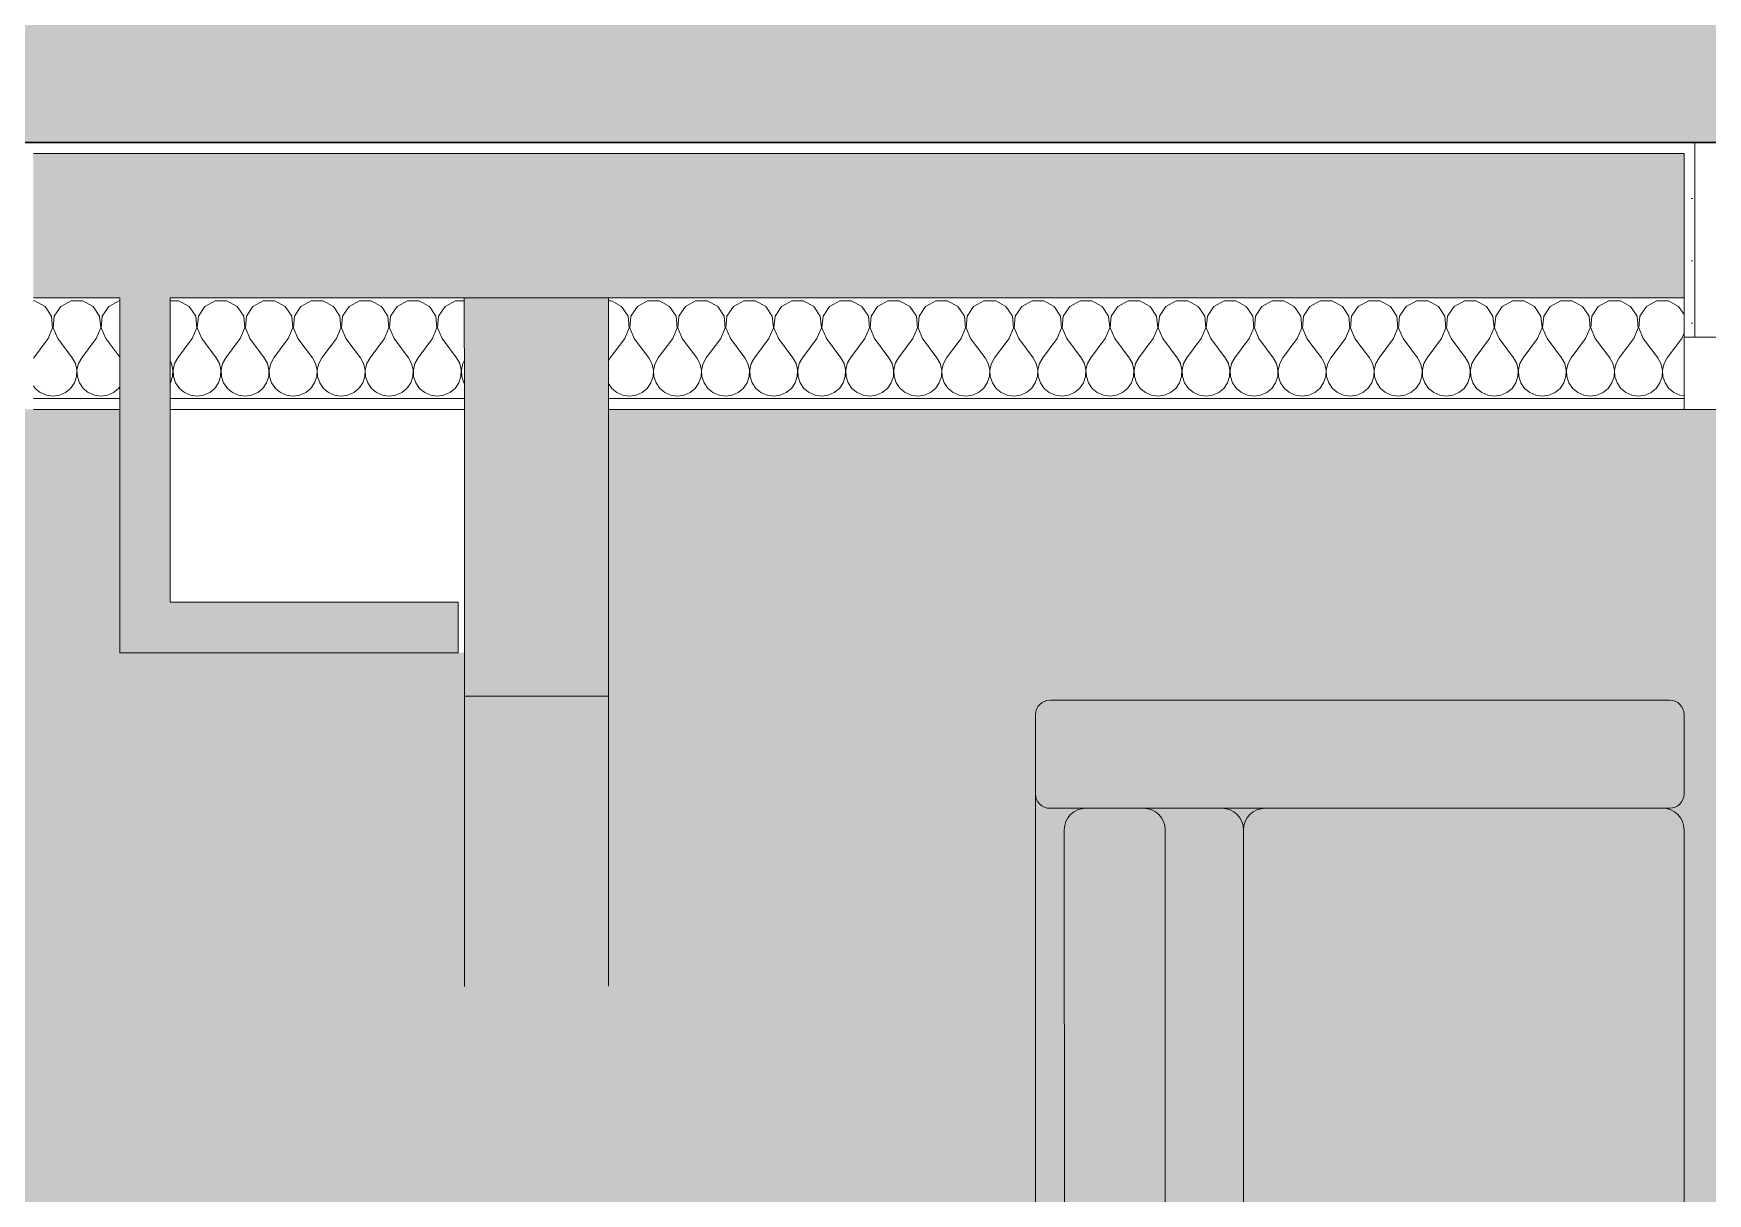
# Model space of a CAD drawing. Header units: millimetres. Extents: x 318905 to 439572, y -5133 to 105868.
# Drawn here: x 370774 to 373097, y 57985 to 59595 of the extents above; entities that cross this region are included whole.
import ezdxf

# ---------------------------------------------------------------- set-up
doc = ezdxf.new("R2010")
doc.units = ezdxf.units.MM
doc.header["$MEASUREMENT"] = 0
doc.linetypes.add('ArchiStair2_dashed', pattern=[1800, 800, -1000])
doc.linetypes.add('Traits', pattern=[282.222223, 141.111112, -141.111112])
for name, color, linetype, lineweight in [('0_Stylo_No__1', 7, 'Continuous', 5), ('2D - Dessins placés (Géomètre)_Stylo_No__2', 8, 'Continuous', 5), ('INTI_Agencement_Stylo_No__2', 8, 'Continuous', 5), ('Murs ext - Périphériques_Stylo_No__1', 7, 'Continuous', 5), ('Murs ext - Périphériques_Stylo_No__41', 7, 'Continuous', 20)]:
    doc.layers.add(name, color=color, linetype=linetype, lineweight=lineweight)
for name, color, linetype, lineweight, true_color in [('2D - Dessins placés (Géomètre)_Stylo_No__241', 7, 'Continuous', 5, 0x4d4d4d), ('2D - Dessins placés (Géomètre)_Stylo_No__253', 7, 'Continuous', 13, 0xb6d398), ('Murs ext - Périphériques_Stylo_No__67', 7, 'Continuous', 15, 0x6a6a6a), ('Murs ext - Périphériques_Stylo_No__87', 7, 'Continuous', 13, 0x6a6a6a)]:
    doc.layers.add(name, color=color, linetype=linetype, lineweight=lineweight, true_color=true_color)
doc.layers.add('Marques & Zones', color=7, linetype='Continuous')
pattern_1 = [(0, (0, 0), (0, 86.60254), [0, -50]), (0, (25, 43.3), (0, 86.60254), [0, -50])]

# ---------------------------------------------------------------- blocks, each defined once
blk = doc.blocks.new('*X7')
at = {"layer": 'Murs ext - Périphériques_Stylo_No__1', "linetype": 'Continuous'}
for p, q in [((371575.9, 59224.1), (371571.9, 59224.1)), ((371590.2, 59216.4), (371575.9, 59224.1)), ((371599.2, 59202.9), (371590.2, 59216.4)), ((371612, 59216.4), (371603, 59202.9)), ((371626.3, 59224.1), (371612, 59216.4)), ((371642.5, 59224.1), (371626.3, 59224.1)), ((371656.8, 59216.4), (371642.5, 59224.1)), ((371665.8, 59202.9), (371656.8, 59216.4)), ((371678.6, 59216.4), (371669.6, 59202.9)), ((371692.9, 59224.1), (371678.6, 59216.4)), ((371709.2, 59224.1), (371692.9, 59224.1)), ((371723.5, 59216.4), (371709.2, 59224.1)), ((371732.5, 59202.9), (371723.5, 59216.4)), ((371745.3, 59216.4), (371736.3, 59202.9)), ((371759.6, 59224.1), (371745.3, 59216.4)), ((371775.9, 59224.1), (371759.6, 59224.1)), ((371790.2, 59216.4), (371775.9, 59224.1)), ((371799.2, 59202.9), (371790.2, 59216.4)), ((371812, 59216.4), (371803, 59202.9)), ((371826.3, 59224.1), (371812, 59216.4)), ((371842.5, 59224.1), (371826.3, 59224.1)), ((371856.8, 59216.4), (371842.5, 59224.1)), ((371865.8, 59202.9), (371856.8, 59216.4)), ((371878.6, 59216.4), (371869.6, 59202.9)), ((371892.9, 59224.1), (371878.6, 59216.4)), ((371909.2, 59224.1), (371892.9, 59224.1)), ((371923.5, 59216.4), (371909.2, 59224.1)), ((371932.5, 59202.9), (371923.5, 59216.4)), ((371945.3, 59216.4), (371936.3, 59202.9)), ((371959.6, 59224.1), (371945.3, 59216.4)), ((371975.9, 59224.1), (371959.6, 59224.1)), ((371990.2, 59216.4), (371975.9, 59224.1)), ((371999.2, 59202.9), (371990.2, 59216.4)), ((372012, 59216.4), (372003, 59202.9)), ((372026.3, 59224.1), (372012, 59216.4)), ((372042.5, 59224.1), (372026.3, 59224.1)), ((372056.8, 59216.4), (372042.5, 59224.1)), ((372065.8, 59202.9), (372056.8, 59216.4)), ((372078.6, 59216.4), (372069.6, 59202.9)), ((372092.9, 59224.1), (372078.6, 59216.4)), ((372109.2, 59224.1), (372092.9, 59224.1)), ((372123.5, 59216.4), (372109.2, 59224.1)), ((372132.5, 59202.9), (372123.5, 59216.4)), ((372145.3, 59216.4), (372136.3, 59202.9)), ((372159.6, 59224.1), (372145.3, 59216.4)), ((372175.9, 59224.1), (372159.6, 59224.1)), ((372190.2, 59216.4), (372175.9, 59224.1)), ((372199.2, 59202.9), (372190.2, 59216.4)), ((372212, 59216.4), (372203, 59202.9)), ((372226.3, 59224.1), (372212, 59216.4)), ((372242.5, 59224.1), (372226.3, 59224.1)), ((372256.8, 59216.4), (372242.5, 59224.1)), ((372265.8, 59202.9), (372256.8, 59216.4)), ((372278.6, 59216.4), (372269.6, 59202.9)), ((372292.9, 59224.1), (372278.6, 59216.4)), ((372309.2, 59224.1), (372292.9, 59224.1)), ((372323.5, 59216.4), (372309.2, 59224.1)), ((372332.5, 59202.9), (372323.5, 59216.4)), ((372345.3, 59216.4), (372336.3, 59202.9)), ((372359.6, 59224.1), (372345.3, 59216.4)), ((372375.9, 59224.1), (372359.6, 59224.1)), ((372390.2, 59216.4), (372375.9, 59224.1)), ((372399.2, 59202.9), (372390.2, 59216.4)), ((372412, 59216.4), (372403, 59202.9)), ((372426.3, 59224.1), (372412, 59216.4)), ((372442.5, 59224.1), (372426.3, 59224.1)), ((372456.8, 59216.4), (372442.5, 59224.1)), ((372465.8, 59202.9), (372456.8, 59216.4)), ((372478.6, 59216.4), (372469.6, 59202.9)), ((372492.9, 59224.1), (372478.6, 59216.4)), ((372509.2, 59224.1), (372492.9, 59224.1)), ((372523.5, 59216.4), (372509.2, 59224.1)), ((372532.5, 59202.9), (372523.5, 59216.4)), ((372545.3, 59216.4), (372536.3, 59202.9)), ((372559.6, 59224.1), (372545.3, 59216.4)), ((372575.9, 59224.1), (372559.6, 59224.1)), ((372590.2, 59216.4), (372575.9, 59224.1)), ((372599.2, 59202.9), (372590.2, 59216.4)), ((372612, 59216.4), (372603, 59202.9)), ((372626.3, 59224.1), (372612, 59216.4)), ((372642.5, 59224.1), (372626.3, 59224.1)), ((372656.8, 59216.4), (372642.5, 59224.1)), ((372665.8, 59202.9), (372656.8, 59216.4)), ((372678.6, 59216.4), (372669.6, 59202.9)), ((372692.9, 59224.1), (372678.6, 59216.4)), ((372709.2, 59224.1), (372692.9, 59224.1)), ((372723.5, 59216.4), (372709.2, 59224.1)), ((372732.5, 59202.9), (372723.5, 59216.4)), ((372745.3, 59216.4), (372736.3, 59202.9)), ((372759.6, 59224.1), (372745.3, 59216.4)), ((372775.9, 59224.1), (372759.6, 59224.1)), ((372790.2, 59216.4), (372775.9, 59224.1)), ((372799.2, 59202.9), (372790.2, 59216.4)), ((372812, 59216.4), (372803, 59202.9)), ((372826.3, 59224.1), (372812, 59216.4)), ((372842.5, 59224.1), (372826.3, 59224.1)), ((372856.8, 59216.4), (372842.5, 59224.1)), ((372865.8, 59202.9), (372856.8, 59216.4)), ((372878.6, 59216.4), (372869.6, 59202.9)), ((372892.9, 59224.1), (372878.6, 59216.4)), ((372909.2, 59224.1), (372892.9, 59224.1)), ((372923.5, 59216.4), (372909.2, 59224.1)), ((372932.5, 59202.9), (372923.5, 59216.4)), ((372945.3, 59216.4), (372936.3, 59202.9)), ((372959.6, 59224.1), (372945.3, 59216.4)), ((372975.9, 59224.1), (372959.6, 59224.1)), ((372990.2, 59216.4), (372975.9, 59224.1)), ((372999.2, 59202.9), (372990.2, 59216.4)), ((373012, 59216.4), (373003, 59202.9)), ((373026.3, 59224.1), (373012, 59216.4)), ((373042.5, 59224.1), (373026.3, 59224.1)), ((373056.8, 59216.4), (373042.5, 59224.1)), ((373064.4, 59205), (373056.8, 59216.4)), ((371594.4, 59171.7), (371600.7, 59186.7)), ((371600.7, 59186.7), (371599.2, 59202.9)), ((371603, 59202.9), (371601.4, 59186.7)), ((371601.4, 59186.7), (371607.7, 59171.7)), ((371661.1, 59171.7), (371667.4, 59186.7)), ((371667.4, 59186.7), (371665.8, 59202.9)), ((371669.6, 59202.9), (371668.1, 59186.7)), ((371668.1, 59186.7), (371674.4, 59171.7)), ((371727.7, 59171.7), (371734, 59186.7)), ((371734, 59186.7), (371732.5, 59202.9)), ((371736.3, 59202.9), (371734.8, 59186.7)), ((371734.8, 59186.7), (371741.1, 59171.7)), ((371794.4, 59171.7), (371800.7, 59186.7)), ((371800.7, 59186.7), (371799.2, 59202.9)), ((371803, 59202.9), (371801.4, 59186.7)), ((371801.4, 59186.7), (371807.7, 59171.7)), ((371861.1, 59171.7), (371867.4, 59186.7)), ((371867.4, 59186.7), (371865.8, 59202.9)), ((371869.6, 59202.9), (371868.1, 59186.7)), ((371868.1, 59186.7), (371874.4, 59171.7)), ((371927.7, 59171.7), (371934, 59186.7)), ((371934, 59186.7), (371932.5, 59202.9)), ((371936.3, 59202.9), (371934.8, 59186.7)), ((371934.8, 59186.7), (371941.1, 59171.7)), ((371994.4, 59171.7), (372000.7, 59186.7)), ((372000.7, 59186.7), (371999.2, 59202.9)), ((372003, 59202.9), (372001.4, 59186.7)), ((372001.4, 59186.7), (372007.7, 59171.7)), ((372061.1, 59171.7), (372067.4, 59186.7)), ((372067.4, 59186.7), (372065.8, 59202.9)), ((372069.6, 59202.9), (372068.1, 59186.7)), ((372068.1, 59186.7), (372074.4, 59171.7)), ((372127.7, 59171.7), (372134, 59186.7)), ((372134, 59186.7), (372132.5, 59202.9)), ((372136.3, 59202.9), (372134.8, 59186.7)), ((372134.8, 59186.7), (372141.1, 59171.7)), ((372194.4, 59171.7), (372200.7, 59186.7)), ((372200.7, 59186.7), (372199.2, 59202.9)), ((372203, 59202.9), (372201.4, 59186.7)), ((372201.4, 59186.7), (372207.7, 59171.7)), ((372261.1, 59171.7), (372267.4, 59186.7)), ((372267.4, 59186.7), (372265.8, 59202.9)), ((372269.6, 59202.9), (372268.1, 59186.7)), ((372268.1, 59186.7), (372274.4, 59171.7)), ((372327.7, 59171.7), (372334, 59186.7)), ((372334, 59186.7), (372332.5, 59202.9)), ((372336.3, 59202.9), (372334.8, 59186.7)), ((372334.8, 59186.7), (372341.1, 59171.7)), ((372394.4, 59171.7), (372400.7, 59186.7)), ((372400.7, 59186.7), (372399.2, 59202.9)), ((372403, 59202.9), (372401.4, 59186.7)), ((372401.4, 59186.7), (372407.7, 59171.7)), ((372461.1, 59171.7), (372467.4, 59186.7)), ((372467.4, 59186.7), (372465.8, 59202.9)), ((372469.6, 59202.9), (372468.1, 59186.7)), ((372468.1, 59186.7), (372474.4, 59171.7)), ((372527.7, 59171.7), (372534, 59186.7)), ((372534, 59186.7), (372532.5, 59202.9)), ((372536.3, 59202.9), (372534.8, 59186.7)), ((372534.8, 59186.7), (372541.1, 59171.7)), ((372594.4, 59171.7), (372600.7, 59186.7)), ((372600.7, 59186.7), (372599.2, 59202.9)), ((372603, 59202.9), (372601.4, 59186.7)), ((372601.4, 59186.7), (372607.7, 59171.7)), ((372661.1, 59171.7), (372667.4, 59186.7)), ((372667.4, 59186.7), (372665.8, 59202.9)), ((372669.6, 59202.9), (372668.1, 59186.7)), ((372668.1, 59186.7), (372674.4, 59171.7)), ((372727.7, 59171.7), (372734, 59186.7)), ((372734, 59186.7), (372732.5, 59202.9)), ((372736.3, 59202.9), (372734.8, 59186.7)), ((372734.8, 59186.7), (372741.1, 59171.7)), ((372794.4, 59171.7), (372800.7, 59186.7)), ((372800.7, 59186.7), (372799.2, 59202.9)), ((372803, 59202.9), (372801.4, 59186.7)), ((372801.4, 59186.7), (372807.7, 59171.7)), ((372861.1, 59171.7), (372867.4, 59186.7)), ((372867.4, 59186.7), (372865.8, 59202.9)), ((372869.6, 59202.9), (372868.1, 59186.7)), ((372868.1, 59186.7), (372874.4, 59171.7)), ((372927.7, 59171.7), (372934, 59186.7)), ((372934, 59186.7), (372932.5, 59202.9)), ((372936.3, 59202.9), (372934.8, 59186.7)), ((372934.8, 59186.7), (372941.1, 59171.7)), ((372994.4, 59171.7), (373000.7, 59186.7)), ((373000.7, 59186.7), (372999.2, 59202.9)), ((373003, 59202.9), (373001.4, 59186.7)), ((373001.4, 59186.7), (373007.7, 59171.7)), ((371594.4, 59171.7), (371574.4, 59145.1)), ((371607.7, 59171.7), (371627.7, 59145.1)), ((371661.1, 59171.7), (371641.1, 59145.1)), ((371674.4, 59171.7), (371694.4, 59145.1)), ((371727.7, 59171.7), (371707.7, 59145.1)), ((371741.1, 59171.7), (371761.1, 59145.1)), ((371794.4, 59171.7), (371774.4, 59145.1)), ((371807.7, 59171.7), (371827.7, 59145.1)), ((371861.1, 59171.7), (371841.1, 59145.1)), ((371874.4, 59171.7), (371894.4, 59145.1)), ((371927.7, 59171.7), (371907.7, 59145.1)), ((371941.1, 59171.7), (371961.1, 59145.1)), ((371994.4, 59171.7), (371974.4, 59145.1)), ((372007.7, 59171.7), (372027.7, 59145.1)), ((372061.1, 59171.7), (372041.1, 59145.1)), ((372074.4, 59171.7), (372094.4, 59145.1)), ((372127.7, 59171.7), (372107.7, 59145.1)), ((372141.1, 59171.7), (372161.1, 59145.1)), ((372194.4, 59171.7), (372174.4, 59145.1)), ((372207.7, 59171.7), (372227.7, 59145.1)), ((372261.1, 59171.7), (372241.1, 59145.1)), ((372274.4, 59171.7), (372294.4, 59145.1)), ((372327.7, 59171.7), (372307.7, 59145.1)), ((372341.1, 59171.7), (372361.1, 59145.1)), ((372394.4, 59171.7), (372374.4, 59145.1)), ((372407.7, 59171.7), (372427.7, 59145.1)), ((372461.1, 59171.7), (372441.1, 59145.1)), ((372474.4, 59171.7), (372494.4, 59145.1)), ((372527.7, 59171.7), (372507.7, 59145.1)), ((372541.1, 59171.7), (372561.1, 59145.1)), ((372594.4, 59171.7), (372574.4, 59145.1)), ((372607.7, 59171.7), (372627.7, 59145.1)), ((372661.1, 59171.7), (372641.1, 59145.1)), ((372674.4, 59171.7), (372694.4, 59145.1)), ((372727.7, 59171.7), (372707.7, 59145.1)), ((372741.1, 59171.7), (372761.1, 59145.1)), ((372794.4, 59171.7), (372774.4, 59145.1)), ((372807.7, 59171.7), (372827.7, 59145.1)), ((372861.1, 59171.7), (372841.1, 59145.1)), ((372874.4, 59171.7), (372894.4, 59145.1)), ((372927.7, 59171.7), (372907.7, 59145.1)), ((372941.1, 59171.7), (372961.1, 59145.1)), ((372994.4, 59171.7), (372974.4, 59145.1)), ((373007.7, 59171.7), (373027.7, 59145.1)), ((373061.1, 59171.7), (373041.1, 59145.1)), ((373061.1, 59171.7), (373064.4, 59179.6)), ((371574.4, 59145.1), (371571.9, 59140.6)), ((371632.2, 59137), (371627.7, 59145.1)), ((371634.3, 59128.1), (371632.2, 59137)), ((371636.6, 59137), (371634.5, 59128.1)), ((371641.1, 59145.1), (371636.6, 59137)), ((371698.8, 59137), (371694.4, 59145.1)), ((371700.9, 59128.1), (371698.8, 59137)), ((371703.3, 59137), (371701.2, 59128.1)), ((371707.7, 59145.1), (371703.3, 59137)), ((371765.5, 59137), (371761.1, 59145.1)), ((371767.6, 59128.1), (371765.5, 59137)), ((371769.9, 59137), (371767.9, 59128.1)), ((371774.4, 59145.1), (371769.9, 59137)), ((371832.2, 59137), (371827.7, 59145.1)), ((371834.3, 59128.1), (371832.2, 59137)), ((371836.6, 59137), (371834.5, 59128.1)), ((371841.1, 59145.1), (371836.6, 59137)), ((371898.8, 59137), (371894.4, 59145.1)), ((371900.9, 59128.1), (371898.8, 59137)), ((371903.3, 59137), (371901.2, 59128.1)), ((371907.7, 59145.1), (371903.3, 59137)), ((371965.5, 59137), (371961.1, 59145.1)), ((371967.6, 59128.1), (371965.5, 59137)), ((371969.9, 59137), (371967.9, 59128.1)), ((371974.4, 59145.1), (371969.9, 59137)), ((372032.2, 59137), (372027.7, 59145.1)), ((372034.3, 59128.1), (372032.2, 59137)), ((372036.6, 59137), (372034.5, 59128.1)), ((372041.1, 59145.1), (372036.6, 59137)), ((372098.8, 59137), (372094.4, 59145.1)), ((372100.9, 59128.1), (372098.8, 59137)), ((372103.3, 59137), (372101.2, 59128.1)), ((372107.7, 59145.1), (372103.3, 59137)), ((372165.5, 59137), (372161.1, 59145.1)), ((372167.6, 59128.1), (372165.5, 59137)), ((372169.9, 59137), (372167.9, 59128.1)), ((372174.4, 59145.1), (372169.9, 59137)), ((372232.2, 59137), (372227.7, 59145.1)), ((372234.3, 59128.1), (372232.2, 59137)), ((372236.6, 59137), (372234.5, 59128.1)), ((372241.1, 59145.1), (372236.6, 59137)), ((372298.8, 59137), (372294.4, 59145.1)), ((372300.9, 59128.1), (372298.8, 59137)), ((372303.3, 59137), (372301.2, 59128.1)), ((372307.7, 59145.1), (372303.3, 59137)), ((372365.5, 59137), (372361.1, 59145.1)), ((372367.6, 59128.1), (372365.5, 59137)), ((372369.9, 59137), (372367.9, 59128.1)), ((372374.4, 59145.1), (372369.9, 59137)), ((372432.2, 59137), (372427.7, 59145.1)), ((372434.3, 59128.1), (372432.2, 59137)), ((372436.6, 59137), (372434.5, 59128.1)), ((372441.1, 59145.1), (372436.6, 59137)), ((372498.8, 59137), (372494.4, 59145.1)), ((372500.9, 59128.1), (372498.8, 59137)), ((372503.3, 59137), (372501.2, 59128.1)), ((372507.7, 59145.1), (372503.3, 59137)), ((372565.5, 59137), (372561.1, 59145.1)), ((372567.6, 59128.1), (372565.5, 59137)), ((372569.9, 59137), (372567.9, 59128.1)), ((372574.4, 59145.1), (372569.9, 59137)), ((372632.2, 59137), (372627.7, 59145.1)), ((372634.3, 59128.1), (372632.2, 59137)), ((372636.6, 59137), (372634.5, 59128.1)), ((372641.1, 59145.1), (372636.6, 59137)), ((372698.8, 59137), (372694.4, 59145.1)), ((372700.9, 59128.1), (372698.8, 59137)), ((372703.3, 59137), (372701.2, 59128.1)), ((372707.7, 59145.1), (372703.3, 59137)), ((372765.5, 59137), (372761.1, 59145.1)), ((372767.6, 59128.1), (372765.5, 59137)), ((372769.9, 59137), (372767.9, 59128.1)), ((372774.4, 59145.1), (372769.9, 59137)), ((372832.2, 59137), (372827.7, 59145.1)), ((372834.3, 59128.1), (372832.2, 59137)), ((372836.6, 59137), (372834.5, 59128.1)), ((372841.1, 59145.1), (372836.6, 59137)), ((372898.8, 59137), (372894.4, 59145.1)), ((372900.9, 59128.1), (372898.8, 59137)), ((372903.3, 59137), (372901.2, 59128.1)), ((372907.7, 59145.1), (372903.3, 59137)), ((372965.5, 59137), (372961.1, 59145.1)), ((372967.6, 59128.1), (372965.5, 59137)), ((372969.9, 59137), (372967.9, 59128.1)), ((372974.4, 59145.1), (372969.9, 59137)), ((373032.2, 59137), (373027.7, 59145.1)), ((373034.3, 59128.1), (373032.2, 59137)), ((373036.6, 59137), (373034.5, 59128.1)), ((373041.1, 59145.1), (373036.6, 59137)), ((371630.9, 59110.1), (371633.8, 59118.9)), ((371633.8, 59118.9), (371634.3, 59128.1)), ((371634.5, 59128.1), (371635, 59118.9)), ((371635, 59118.9), (371637.9, 59110.1)), ((371697.5, 59110.1), (371700.5, 59118.9)), ((371700.5, 59118.9), (371700.9, 59128.1)), ((371701.2, 59128.1), (371701.6, 59118.9)), ((371701.6, 59118.9), (371704.6, 59110.1)), ((371764.2, 59110.1), (371767.2, 59118.9)), ((371767.2, 59118.9), (371767.6, 59128.1)), ((371767.9, 59128.1), (371768.3, 59118.9)), ((371768.3, 59118.9), (371771.3, 59110.1)), ((371830.9, 59110.1), (371833.8, 59118.9)), ((371833.8, 59118.9), (371834.3, 59128.1)), ((371834.5, 59128.1), (371835, 59118.9)), ((371835, 59118.9), (371837.9, 59110.1)), ((371897.5, 59110.1), (371900.5, 59118.9)), ((371900.5, 59118.9), (371900.9, 59128.1)), ((371901.2, 59128.1), (371901.6, 59118.9)), ((371901.6, 59118.9), (371904.6, 59110.1)), ((371964.2, 59110.1), (371967.2, 59118.9)), ((371967.2, 59118.9), (371967.6, 59128.1)), ((371967.9, 59128.1), (371968.3, 59118.9)), ((371968.3, 59118.9), (371971.3, 59110.1)), ((372030.9, 59110.1), (372033.8, 59118.9)), ((372033.8, 59118.9), (372034.3, 59128.1)), ((372034.5, 59128.1), (372035, 59118.9)), ((372035, 59118.9), (372037.9, 59110.1)), ((372097.5, 59110.1), (372100.5, 59118.9)), ((372100.5, 59118.9), (372100.9, 59128.1)), ((372101.2, 59128.1), (372101.6, 59118.9)), ((372101.6, 59118.9), (372104.6, 59110.1)), ((372164.2, 59110.1), (372167.2, 59118.9)), ((372167.2, 59118.9), (372167.6, 59128.1)), ((372167.9, 59128.1), (372168.3, 59118.9)), ((372168.3, 59118.9), (372171.3, 59110.1)), ((372230.9, 59110.1), (372233.8, 59118.9)), ((372233.8, 59118.9), (372234.3, 59128.1)), ((372234.5, 59128.1), (372235, 59118.9)), ((372235, 59118.9), (372237.9, 59110.1)), ((372297.5, 59110.1), (372300.5, 59118.9)), ((372300.5, 59118.9), (372300.9, 59128.1)), ((372301.2, 59128.1), (372301.6, 59118.9)), ((372301.6, 59118.9), (372304.6, 59110.1)), ((372364.2, 59110.1), (372367.2, 59118.9)), ((372367.2, 59118.9), (372367.6, 59128.1)), ((372367.9, 59128.1), (372368.3, 59118.9)), ((372368.3, 59118.9), (372371.3, 59110.1)), ((372430.9, 59110.1), (372433.8, 59118.9)), ((372433.8, 59118.9), (372434.3, 59128.1)), ((372434.5, 59128.1), (372435, 59118.9)), ((372435, 59118.9), (372437.9, 59110.1)), ((372497.5, 59110.1), (372500.5, 59118.9)), ((372500.5, 59118.9), (372500.9, 59128.1)), ((372501.2, 59128.1), (372501.6, 59118.9)), ((372501.6, 59118.9), (372504.6, 59110.1)), ((372564.2, 59110.1), (372567.2, 59118.9)), ((372567.2, 59118.9), (372567.6, 59128.1)), ((372567.9, 59128.1), (372568.3, 59118.9)), ((372568.3, 59118.9), (372571.3, 59110.1)), ((372630.9, 59110.1), (372633.8, 59118.9)), ((372633.8, 59118.9), (372634.3, 59128.1)), ((372634.5, 59128.1), (372635, 59118.9)), ((372635, 59118.9), (372637.9, 59110.1)), ((372697.5, 59110.1), (372700.5, 59118.9)), ((372700.5, 59118.9), (372700.9, 59128.1)), ((372701.2, 59128.1), (372701.6, 59118.9)), ((372701.6, 59118.9), (372704.6, 59110.1)), ((372764.2, 59110.1), (372767.2, 59118.9)), ((372767.2, 59118.9), (372767.6, 59128.1)), ((372767.9, 59128.1), (372768.3, 59118.9)), ((372768.3, 59118.9), (372771.3, 59110.1)), ((372830.9, 59110.1), (372833.8, 59118.9)), ((372833.8, 59118.9), (372834.3, 59128.1)), ((372834.5, 59128.1), (372835, 59118.9)), ((372835, 59118.9), (372837.9, 59110.1)), ((372897.5, 59110.1), (372900.5, 59118.9)), ((372900.5, 59118.9), (372900.9, 59128.1)), ((372901.2, 59128.1), (372901.6, 59118.9)), ((372901.6, 59118.9), (372904.6, 59110.1)), ((372964.2, 59110.1), (372967.2, 59118.9)), ((372967.2, 59118.9), (372967.6, 59128.1)), ((372967.9, 59128.1), (372968.3, 59118.9)), ((372968.3, 59118.9), (372971.3, 59110.1)), ((373030.9, 59110.1), (373033.8, 59118.9)), ((373033.8, 59118.9), (373034.3, 59128.1)), ((373034.5, 59128.1), (373035, 59118.9)), ((373035, 59118.9), (373037.9, 59110.1)), ((371571.9, 59109.1), (371576.5, 59102.6)), ((371576.5, 59102.6), (371583.5, 59096.7)), ((371583.5, 59096.7), (371592, 59093)), ((371592, 59093), (371601.1, 59091.7)), ((371601.1, 59091.7), (371610.2, 59093)), ((371610.2, 59093), (371618.6, 59096.7)), ((371618.6, 59096.7), (371625.7, 59102.6)), ((371625.7, 59102.6), (371630.9, 59110.1)), ((371637.9, 59110.1), (371643.1, 59102.6)), ((371643.1, 59102.6), (371650.2, 59096.7)), ((371650.2, 59096.7), (371658.6, 59093)), ((371658.6, 59093), (371667.7, 59091.7)), ((371667.7, 59091.7), (371676.8, 59093)), ((371676.8, 59093), (371685.3, 59096.7)), ((371685.3, 59096.7), (371692.3, 59102.6)), ((371692.3, 59102.6), (371697.5, 59110.1)), ((371704.6, 59110.1), (371709.8, 59102.6)), ((371709.8, 59102.6), (371716.9, 59096.7)), ((371716.9, 59096.7), (371725.3, 59093)), ((371725.3, 59093), (371734.4, 59091.7)), ((371734.4, 59091.7), (371743.5, 59093)), ((371743.5, 59093), (371751.9, 59096.7)), ((371751.9, 59096.7), (371759, 59102.6)), ((371759, 59102.6), (371764.2, 59110.1)), ((371771.3, 59110.1), (371776.5, 59102.6)), ((371776.5, 59102.6), (371783.5, 59096.7)), ((371783.5, 59096.7), (371792, 59093)), ((371792, 59093), (371801.1, 59091.7)), ((371801.1, 59091.7), (371810.2, 59093)), ((371810.2, 59093), (371818.6, 59096.7)), ((371818.6, 59096.7), (371825.7, 59102.6)), ((371825.7, 59102.6), (371830.9, 59110.1)), ((371837.9, 59110.1), (371843.1, 59102.6)), ((371843.1, 59102.6), (371850.2, 59096.7)), ((371850.2, 59096.7), (371858.6, 59093)), ((371858.6, 59093), (371867.7, 59091.7)), ((371867.7, 59091.7), (371876.8, 59093)), ((371876.8, 59093), (371885.3, 59096.7)), ((371885.3, 59096.7), (371892.3, 59102.6)), ((371892.3, 59102.6), (371897.5, 59110.1)), ((371904.6, 59110.1), (371909.8, 59102.6)), ((371909.8, 59102.6), (371916.9, 59096.7)), ((371916.9, 59096.7), (371925.3, 59093)), ((371925.3, 59093), (371934.4, 59091.7)), ((371934.4, 59091.7), (371943.5, 59093)), ((371943.5, 59093), (371951.9, 59096.7)), ((371951.9, 59096.7), (371959, 59102.6)), ((371959, 59102.6), (371964.2, 59110.1)), ((371971.3, 59110.1), (371976.5, 59102.6)), ((371976.5, 59102.6), (371983.5, 59096.7)), ((371983.5, 59096.7), (371992, 59093)), ((371992, 59093), (372001.1, 59091.7)), ((372001.1, 59091.7), (372010.2, 59093)), ((372010.2, 59093), (372018.6, 59096.7)), ((372018.6, 59096.7), (372025.7, 59102.6)), ((372025.7, 59102.6), (372030.9, 59110.1)), ((372037.9, 59110.1), (372043.1, 59102.6)), ((372043.1, 59102.6), (372050.2, 59096.7)), ((372050.2, 59096.7), (372058.6, 59093)), ((372058.6, 59093), (372067.7, 59091.7)), ((372067.7, 59091.7), (372076.8, 59093)), ((372076.8, 59093), (372085.3, 59096.7)), ((372085.3, 59096.7), (372092.3, 59102.6)), ((372092.3, 59102.6), (372097.5, 59110.1)), ((372104.6, 59110.1), (372109.8, 59102.6)), ((372109.8, 59102.6), (372116.9, 59096.7)), ((372116.9, 59096.7), (372125.3, 59093)), ((372125.3, 59093), (372134.4, 59091.7)), ((372134.4, 59091.7), (372143.5, 59093)), ((372143.5, 59093), (372151.9, 59096.7)), ((372151.9, 59096.7), (372159, 59102.6)), ((372159, 59102.6), (372164.2, 59110.1)), ((372171.3, 59110.1), (372176.5, 59102.6)), ((372176.5, 59102.6), (372183.5, 59096.7)), ((372183.5, 59096.7), (372192, 59093)), ((372192, 59093), (372201.1, 59091.7)), ((372201.1, 59091.7), (372210.2, 59093)), ((372210.2, 59093), (372218.6, 59096.7)), ((372218.6, 59096.7), (372225.7, 59102.6)), ((372225.7, 59102.6), (372230.9, 59110.1)), ((372237.9, 59110.1), (372243.1, 59102.6)), ((372243.1, 59102.6), (372250.2, 59096.7)), ((372250.2, 59096.7), (372258.6, 59093)), ((372258.6, 59093), (372267.7, 59091.7)), ((372267.7, 59091.7), (372276.8, 59093)), ((372276.8, 59093), (372285.3, 59096.7)), ((372285.3, 59096.7), (372292.3, 59102.6)), ((372292.3, 59102.6), (372297.5, 59110.1)), ((372304.6, 59110.1), (372309.8, 59102.6)), ((372309.8, 59102.6), (372316.9, 59096.7)), ((372316.9, 59096.7), (372325.3, 59093)), ((372325.3, 59093), (372334.4, 59091.7)), ((372334.4, 59091.7), (372343.5, 59093)), ((372343.5, 59093), (372351.9, 59096.7)), ((372351.9, 59096.7), (372359, 59102.6)), ((372359, 59102.6), (372364.2, 59110.1)), ((372371.3, 59110.1), (372376.5, 59102.6)), ((372376.5, 59102.6), (372383.5, 59096.7)), ((372383.5, 59096.7), (372392, 59093)), ((372392, 59093), (372401.1, 59091.7)), ((372401.1, 59091.7), (372410.2, 59093)), ((372410.2, 59093), (372418.6, 59096.7)), ((372418.6, 59096.7), (372425.7, 59102.6)), ((372425.7, 59102.6), (372430.9, 59110.1)), ((372437.9, 59110.1), (372443.1, 59102.6)), ((372443.1, 59102.6), (372450.2, 59096.7)), ((372450.2, 59096.7), (372458.6, 59093)), ((372458.6, 59093), (372467.7, 59091.7)), ((372467.7, 59091.7), (372476.8, 59093)), ((372476.8, 59093), (372485.3, 59096.7)), ((372485.3, 59096.7), (372492.3, 59102.6)), ((372492.3, 59102.6), (372497.5, 59110.1)), ((372504.6, 59110.1), (372509.8, 59102.6)), ((372509.8, 59102.6), (372516.9, 59096.7)), ((372516.9, 59096.7), (372525.3, 59093)), ((372525.3, 59093), (372534.4, 59091.7)), ((372534.4, 59091.7), (372543.5, 59093)), ((372543.5, 59093), (372551.9, 59096.7)), ((372551.9, 59096.7), (372559, 59102.6)), ((372559, 59102.6), (372564.2, 59110.1)), ((372571.3, 59110.1), (372576.5, 59102.6)), ((372576.5, 59102.6), (372583.5, 59096.7)), ((372583.5, 59096.7), (372592, 59093)), ((372592, 59093), (372601.1, 59091.7)), ((372601.1, 59091.7), (372610.2, 59093)), ((372610.2, 59093), (372618.6, 59096.7)), ((372618.6, 59096.7), (372625.7, 59102.6)), ((372625.7, 59102.6), (372630.9, 59110.1)), ((372637.9, 59110.1), (372643.1, 59102.6)), ((372643.1, 59102.6), (372650.2, 59096.7)), ((372650.2, 59096.7), (372658.6, 59093)), ((372658.6, 59093), (372667.7, 59091.7)), ((372667.7, 59091.7), (372676.8, 59093)), ((372676.8, 59093), (372685.3, 59096.7)), ((372685.3, 59096.7), (372692.3, 59102.6)), ((372692.3, 59102.6), (372697.5, 59110.1)), ((372704.6, 59110.1), (372709.8, 59102.6)), ((372709.8, 59102.6), (372716.9, 59096.7)), ((372716.9, 59096.7), (372725.3, 59093)), ((372725.3, 59093), (372734.4, 59091.7)), ((372734.4, 59091.7), (372743.5, 59093)), ((372743.5, 59093), (372751.9, 59096.7)), ((372751.9, 59096.7), (372759, 59102.6)), ((372759, 59102.6), (372764.2, 59110.1)), ((372771.3, 59110.1), (372776.5, 59102.6)), ((372776.5, 59102.6), (372783.5, 59096.7)), ((372783.5, 59096.7), (372792, 59093)), ((372792, 59093), (372801.1, 59091.7)), ((372801.1, 59091.7), (372810.2, 59093)), ((372810.2, 59093), (372818.6, 59096.7)), ((372818.6, 59096.7), (372825.7, 59102.6)), ((372825.7, 59102.6), (372830.9, 59110.1)), ((372837.9, 59110.1), (372843.1, 59102.6)), ((372843.1, 59102.6), (372850.2, 59096.7)), ((372850.2, 59096.7), (372858.6, 59093)), ((372858.6, 59093), (372867.7, 59091.7)), ((372867.7, 59091.7), (372876.8, 59093)), ((372876.8, 59093), (372885.3, 59096.7)), ((372885.3, 59096.7), (372892.3, 59102.6)), ((372892.3, 59102.6), (372897.5, 59110.1)), ((372904.6, 59110.1), (372909.8, 59102.6)), ((372909.8, 59102.6), (372916.9, 59096.7)), ((372916.9, 59096.7), (372925.3, 59093)), ((372925.3, 59093), (372934.4, 59091.7)), ((372934.4, 59091.7), (372943.5, 59093)), ((372943.5, 59093), (372951.9, 59096.7)), ((372951.9, 59096.7), (372959, 59102.6)), ((372959, 59102.6), (372964.2, 59110.1)), ((372971.3, 59110.1), (372976.5, 59102.6)), ((372976.5, 59102.6), (372983.5, 59096.7)), ((372983.5, 59096.7), (372992, 59093)), ((372992, 59093), (373001.1, 59091.7)), ((373001.1, 59091.7), (373010.2, 59093)), ((373010.2, 59093), (373018.6, 59096.7)), ((373018.6, 59096.7), (373025.7, 59102.6)), ((373025.7, 59102.6), (373030.9, 59110.1)), ((373037.9, 59110.1), (373043.1, 59102.6)), ((373043.1, 59102.6), (373050.2, 59096.7)), ((373050.2, 59096.7), (373058.6, 59093)), ((373058.6, 59093), (373064.4, 59092.2))]:
    blk.add_line(p, q, dxfattribs=at)
blk = doc.blocks.new('Hachure_1', base_point=(0, 4000))
at = {"layer": 'Murs ext - Périphériques_Stylo_No__1', "linetype": 'Continuous'}
blk.add_blockref('*X7', (0, 0), dxfattribs=at)
blk = doc.blocks.new('*X11')
at = {"layer": 'Murs ext - Périphériques_Stylo_No__1', "linetype": 'Continuous'}
for p, q in [((370975.9, 59224.1), (370963.8, 59224.1)), ((370990.2, 59216.4), (370975.9, 59224.1)), ((370999.2, 59202.9), (370990.2, 59216.4)), ((371012, 59216.4), (371003, 59202.9)), ((371026.3, 59224.1), (371012, 59216.4)), ((371042.5, 59224.1), (371026.3, 59224.1)), ((371056.8, 59216.4), (371042.5, 59224.1)), ((371065.8, 59202.9), (371056.8, 59216.4)), ((371078.6, 59216.4), (371069.6, 59202.9)), ((371092.9, 59224.1), (371078.6, 59216.4)), ((371109.2, 59224.1), (371092.9, 59224.1)), ((371123.5, 59216.4), (371109.2, 59224.1)), ((371132.5, 59202.9), (371123.5, 59216.4)), ((371145.3, 59216.4), (371136.3, 59202.9)), ((371159.6, 59224.1), (371145.3, 59216.4)), ((371175.9, 59224.1), (371159.6, 59224.1)), ((371190.2, 59216.4), (371175.9, 59224.1)), ((371199.2, 59202.9), (371190.2, 59216.4)), ((371212, 59216.4), (371203, 59202.9)), ((371226.3, 59224.1), (371212, 59216.4)), ((371242.5, 59224.1), (371226.3, 59224.1)), ((371256.8, 59216.4), (371242.5, 59224.1)), ((371265.8, 59202.9), (371256.8, 59216.4)), ((371278.6, 59216.4), (371269.6, 59202.9)), ((371292.9, 59224.1), (371278.6, 59216.4)), ((371309.2, 59224.1), (371292.9, 59224.1)), ((371323.5, 59216.4), (371309.2, 59224.1)), ((371332.5, 59202.9), (371323.5, 59216.4)), ((371345.3, 59216.4), (371336.3, 59202.9)), ((371359.6, 59224.1), (371345.3, 59216.4)), ((371371.9, 59224.1), (371359.6, 59224.1)), ((370994.4, 59171.7), (371000.7, 59186.7)), ((371000.7, 59186.7), (370999.2, 59202.9)), ((371003, 59202.9), (371001.4, 59186.7)), ((371001.4, 59186.7), (371007.7, 59171.7)), ((371061.1, 59171.7), (371067.4, 59186.7)), ((371067.4, 59186.7), (371065.8, 59202.9)), ((371069.6, 59202.9), (371068.1, 59186.7)), ((371068.1, 59186.7), (371074.4, 59171.7)), ((371127.7, 59171.7), (371134, 59186.7)), ((371134, 59186.7), (371132.5, 59202.9)), ((371136.3, 59202.9), (371134.8, 59186.7)), ((371134.8, 59186.7), (371141.1, 59171.7)), ((371194.4, 59171.7), (371200.7, 59186.7)), ((371200.7, 59186.7), (371199.2, 59202.9)), ((371203, 59202.9), (371201.4, 59186.7)), ((371201.4, 59186.7), (371207.7, 59171.7)), ((371261.1, 59171.7), (371267.4, 59186.7)), ((371267.4, 59186.7), (371265.8, 59202.9)), ((371269.6, 59202.9), (371268.1, 59186.7)), ((371268.1, 59186.7), (371274.4, 59171.7)), ((371327.7, 59171.7), (371334, 59186.7)), ((371334, 59186.7), (371332.5, 59202.9)), ((371336.3, 59202.9), (371334.8, 59186.7)), ((371334.8, 59186.7), (371341.1, 59171.7)), ((370994.4, 59171.7), (370974.4, 59145.1)), ((371007.7, 59171.7), (371027.7, 59145.1)), ((371061.1, 59171.7), (371041.1, 59145.1)), ((371074.4, 59171.7), (371094.4, 59145.1)), ((371127.7, 59171.7), (371107.7, 59145.1)), ((371141.1, 59171.7), (371161.1, 59145.1)), ((371194.4, 59171.7), (371174.4, 59145.1)), ((371207.7, 59171.7), (371227.7, 59145.1)), ((371261.1, 59171.7), (371241.1, 59145.1)), ((371274.4, 59171.7), (371294.4, 59145.1)), ((371327.7, 59171.7), (371307.7, 59145.1)), ((371341.1, 59171.7), (371361.1, 59145.1)), ((370965.5, 59137), (370963.8, 59140.1)), ((370967.6, 59128.1), (370965.5, 59137)), ((370969.9, 59137), (370967.9, 59128.1)), ((370974.4, 59145.1), (370969.9, 59137)), ((371032.2, 59137), (371027.7, 59145.1)), ((371034.3, 59128.1), (371032.2, 59137)), ((371036.6, 59137), (371034.5, 59128.1)), ((371041.1, 59145.1), (371036.6, 59137)), ((371098.8, 59137), (371094.4, 59145.1)), ((371100.9, 59128.1), (371098.8, 59137)), ((371103.3, 59137), (371101.2, 59128.1)), ((371107.7, 59145.1), (371103.3, 59137)), ((371165.5, 59137), (371161.1, 59145.1)), ((371167.6, 59128.1), (371165.5, 59137)), ((371169.9, 59137), (371167.9, 59128.1)), ((371174.4, 59145.1), (371169.9, 59137)), ((371232.2, 59137), (371227.7, 59145.1)), ((371234.3, 59128.1), (371232.2, 59137)), ((371236.6, 59137), (371234.5, 59128.1)), ((371241.1, 59145.1), (371236.6, 59137)), ((371298.8, 59137), (371294.4, 59145.1)), ((371300.9, 59128.1), (371298.8, 59137)), ((371303.3, 59137), (371301.2, 59128.1)), ((371307.7, 59145.1), (371303.3, 59137)), ((371365.5, 59137), (371361.1, 59145.1)), ((371367.6, 59128.1), (371365.5, 59137)), ((371369.9, 59137), (371367.9, 59128.1)), ((371371.9, 59140.6), (371369.9, 59137)), ((370964.2, 59110.1), (370967.2, 59118.9)), ((370967.2, 59118.9), (370967.6, 59128.1)), ((370967.9, 59128.1), (370968.3, 59118.9)), ((370968.3, 59118.9), (370971.3, 59110.1)), ((371030.9, 59110.1), (371033.8, 59118.9)), ((371033.8, 59118.9), (371034.3, 59128.1)), ((371034.5, 59128.1), (371035, 59118.9)), ((371035, 59118.9), (371037.9, 59110.1)), ((371097.5, 59110.1), (371100.5, 59118.9)), ((371100.5, 59118.9), (371100.9, 59128.1)), ((371101.2, 59128.1), (371101.6, 59118.9)), ((371101.6, 59118.9), (371104.6, 59110.1)), ((371164.2, 59110.1), (371167.2, 59118.9)), ((371167.2, 59118.9), (371167.6, 59128.1)), ((371167.9, 59128.1), (371168.3, 59118.9)), ((371168.3, 59118.9), (371171.3, 59110.1)), ((371230.9, 59110.1), (371233.8, 59118.9)), ((371233.8, 59118.9), (371234.3, 59128.1)), ((371234.5, 59128.1), (371235, 59118.9)), ((371235, 59118.9), (371237.9, 59110.1)), ((371297.5, 59110.1), (371300.5, 59118.9)), ((371300.5, 59118.9), (371300.9, 59128.1)), ((371301.2, 59128.1), (371301.6, 59118.9)), ((371301.6, 59118.9), (371304.6, 59110.1)), ((371364.2, 59110.1), (371367.2, 59118.9)), ((371367.2, 59118.9), (371367.6, 59128.1)), ((371367.9, 59128.1), (371368.3, 59118.9)), ((371368.3, 59118.9), (371371.3, 59110.1)), ((370963.8, 59109.5), (370964.2, 59110.1)), ((370971.3, 59110.1), (370976.5, 59102.6)), ((370976.5, 59102.6), (370983.5, 59096.7)), ((370983.5, 59096.7), (370992, 59093)), ((370992, 59093), (371001.1, 59091.7)), ((371001.1, 59091.7), (371010.2, 59093)), ((371010.2, 59093), (371018.6, 59096.7)), ((371018.6, 59096.7), (371025.7, 59102.6)), ((371025.7, 59102.6), (371030.9, 59110.1)), ((371037.9, 59110.1), (371043.1, 59102.6)), ((371043.1, 59102.6), (371050.2, 59096.7)), ((371050.2, 59096.7), (371058.6, 59093)), ((371058.6, 59093), (371067.7, 59091.7)), ((371067.7, 59091.7), (371076.8, 59093)), ((371076.8, 59093), (371085.3, 59096.7)), ((371085.3, 59096.7), (371092.3, 59102.6)), ((371092.3, 59102.6), (371097.5, 59110.1)), ((371104.6, 59110.1), (371109.8, 59102.6)), ((371109.8, 59102.6), (371116.9, 59096.7)), ((371116.9, 59096.7), (371125.3, 59093)), ((371125.3, 59093), (371134.4, 59091.7)), ((371134.4, 59091.7), (371143.5, 59093)), ((371143.5, 59093), (371151.9, 59096.7)), ((371151.9, 59096.7), (371159, 59102.6)), ((371159, 59102.6), (371164.2, 59110.1)), ((371171.3, 59110.1), (371176.5, 59102.6)), ((371176.5, 59102.6), (371183.5, 59096.7)), ((371183.5, 59096.7), (371192, 59093)), ((371192, 59093), (371201.1, 59091.7)), ((371201.1, 59091.7), (371210.2, 59093)), ((371210.2, 59093), (371218.6, 59096.7)), ((371218.6, 59096.7), (371225.7, 59102.6)), ((371225.7, 59102.6), (371230.9, 59110.1)), ((371237.9, 59110.1), (371243.1, 59102.6)), ((371243.1, 59102.6), (371250.2, 59096.7)), ((371250.2, 59096.7), (371258.6, 59093)), ((371258.6, 59093), (371267.7, 59091.7)), ((371267.7, 59091.7), (371276.8, 59093)), ((371276.8, 59093), (371285.3, 59096.7)), ((371285.3, 59096.7), (371292.3, 59102.6)), ((371292.3, 59102.6), (371297.5, 59110.1)), ((371304.6, 59110.1), (371309.8, 59102.6)), ((371309.8, 59102.6), (371316.9, 59096.7)), ((371316.9, 59096.7), (371325.3, 59093)), ((371325.3, 59093), (371334.4, 59091.7)), ((371334.4, 59091.7), (371343.5, 59093)), ((371343.5, 59093), (371351.9, 59096.7)), ((371351.9, 59096.7), (371359, 59102.6)), ((371359, 59102.6), (371364.2, 59110.1)), ((371371.3, 59110.1), (371371.9, 59109.1))]:
    blk.add_line(p, q, dxfattribs=at)
blk = doc.blocks.new('Hachure_3', base_point=(0, 4000))
at = {"layer": 'Murs ext - Périphériques_Stylo_No__1', "linetype": 'Continuous'}
blk.add_blockref('*X11', (0, 0), dxfattribs=at)
blk = doc.blocks.new('*X15')
at = {"layer": 'Murs ext - Périphériques_Stylo_No__1', "linetype": 'Continuous'}
for p, q in [((370775.9, 59224.1), (370774.1, 59224.1)), ((370790.2, 59216.4), (370775.9, 59224.1)), ((370799.2, 59202.9), (370790.2, 59216.4)), ((370812, 59216.4), (370803, 59202.9)), ((370826.3, 59224.1), (370812, 59216.4)), ((370842.5, 59224.1), (370826.3, 59224.1)), ((370856.8, 59216.4), (370842.5, 59224.1)), ((370865.8, 59202.9), (370856.8, 59216.4)), ((370878.6, 59216.4), (370869.6, 59202.9)), ((370892.9, 59224.1), (370878.6, 59216.4)), ((370893.8, 59224.1), (370892.9, 59224.1)), ((370794.4, 59171.7), (370800.7, 59186.7)), ((370800.7, 59186.7), (370799.2, 59202.9)), ((370803, 59202.9), (370801.4, 59186.7)), ((370801.4, 59186.7), (370807.7, 59171.7)), ((370861.1, 59171.7), (370867.4, 59186.7)), ((370867.4, 59186.7), (370865.8, 59202.9)), ((370869.6, 59202.9), (370868.1, 59186.7)), ((370868.1, 59186.7), (370874.4, 59171.7)), ((370794.4, 59171.7), (370774.4, 59145.1)), ((370807.7, 59171.7), (370827.7, 59145.1)), ((370861.1, 59171.7), (370841.1, 59145.1)), ((370874.4, 59171.7), (370893.8, 59145.9)), ((370774.4, 59145.1), (370774.1, 59144.6)), ((370832.2, 59137), (370827.7, 59145.1)), ((370834.3, 59128.1), (370832.2, 59137)), ((370836.6, 59137), (370834.5, 59128.1)), ((370841.1, 59145.1), (370836.6, 59137)), ((370830.9, 59110.1), (370833.8, 59118.9)), ((370833.8, 59118.9), (370834.3, 59128.1)), ((370834.5, 59128.1), (370835, 59118.9)), ((370835, 59118.9), (370837.9, 59110.1)), ((370774.1, 59106), (370776.5, 59102.6)), ((370776.5, 59102.6), (370783.5, 59096.7)), ((370783.5, 59096.7), (370792, 59093)), ((370792, 59093), (370801.1, 59091.7)), ((370801.1, 59091.7), (370810.2, 59093)), ((370810.2, 59093), (370818.6, 59096.7)), ((370818.6, 59096.7), (370825.7, 59102.6)), ((370825.7, 59102.6), (370830.9, 59110.1)), ((370837.9, 59110.1), (370843.1, 59102.6)), ((370843.1, 59102.6), (370850.2, 59096.7)), ((370850.2, 59096.7), (370858.6, 59093)), ((370858.6, 59093), (370867.7, 59091.7)), ((370867.7, 59091.7), (370876.8, 59093)), ((370876.8, 59093), (370885.3, 59096.7)), ((370885.3, 59096.7), (370892.3, 59102.6)), ((370892.3, 59102.6), (370893.8, 59104.7))]:
    blk.add_line(p, q, dxfattribs=at)
blk = doc.blocks.new('Hachure_5', base_point=(0, 4000))
at = {"layer": 'Murs ext - Périphériques_Stylo_No__1', "linetype": 'Continuous'}
blk.add_blockref('*X15', (0, 0), dxfattribs=at)
blk = doc.blocks.new('Canapé module 1 20[16]', base_point=(373064.4, 58669.8))
at = {"layer": 'INTI_Agencement_Stylo_No__2', "linetype": 'Continuous'}
for p, q in [((372164.4, 58649.7), (372164.4, 58539.7)), ((373044.4, 58669.8), (372184.4, 58669.7)), ((373064.4, 58539.8), (373064.4, 58649.8)), ((372164.4, 58539.7), (372164.5, 57919.7)), ((372184.4, 58519.7), (373044.4, 58519.8)), ((372234.4, 58519.7), (372423, 58519.7)), ((373034.4, 58519.8), (372483, 58519.7)), ((372204.5, 57949.7), (372204.4, 58489.7)), ((372344.4, 58489.7), (372344.5, 57949.7)), ((372453.1, 58489.7), (372453.1, 57949.7)), ((372453.1, 58489.7), (372453.1, 57949.7)), ((373064.5, 57949.8), (373064.4, 58489.8)), ((372164.5, 57919.7), (372234.5, 57919.7)), ((372423.1, 57919.7), (372234.5, 57919.7)), ((372423.1, 57919.7), (372483.1, 57919.7)), ((372483.1, 57919.7), (373034.5, 57919.8))]:
    blk.add_line(p, q, dxfattribs=at)
for centre, radius, start, end in [((372184.4, 58649.7), 20, 90.0092, 180.0092), ((373044.4, 58649.8), 20, 0.0092, 90.0092), ((372184.4, 58539.7), 20, 180.0092, 270.0092), ((373044.4, 58539.8), 20, 270.0092, 0.0092), ((372234.4, 58489.7), 30, 90.0092, 180.0092), ((372314.4, 58489.7), 30, 0.0092, 90.0092), ((372423.1, 58489.7), 30, 0.0092, 90.0092), ((372483.1, 58489.7), 30, 90.0092, 180.0092), ((373034.4, 58489.8), 30, 0.0092, 90.0092), ((372234.5, 57949.7), 30, 180.0092, 270.0092), ((372314.5, 57949.7), 30, 270.0092, 0.0092), ((372423.1, 57949.7), 30, 270.0092, 0.0092), ((372483.1, 57949.7), 30, 180.0092, 270.0092), ((373034.5, 57949.8), 30, 270.0092, 0.0092)]:
    blk.add_arc(centre, radius, start, end, dxfattribs=at)

msp = doc.modelspace()

# ---------------------------------------------------------------- hatches: boundary and pattern name
at = {"layer": '2D - Dessins placés (Géomètre)_Stylo_No__253', "linetype": 'Continuous', "lineweight": 0, "true_color": 0x5b694c}
msp.add_hatch(color=251, dxfattribs=at).paths.add_polyline_path([(371353.238, 43850.427), (371283.616, 48583.252), (371573.632, 48584.519), (371573.526, 49242.194), (372693.579, 49242.374), (372693.3, 50982.732), (376530.417, 50984.472), (376529.058, 59443.39), (376130.002, 59443.326), (376130.002, 59445.875), (368353.019, 59443.362), (368351.981, 63040.659), (383676.415, 63219.993), (383196.13, 44010.808), (380926.562, 43986.62), (380924.832, 44050.65), (380617.617, 44042.355), (380619.24, 43982.257), (377254.015, 43934.474), (377253.238, 43989.208), (376959.141, 43985.033), (376959.918, 43930.298)])
at = {"layer": 'Marques & Zones', "linetype": 'Continuous', "lineweight": 0, "true_color": 0xebf5fc}
msp.add_hatch(color=7, dxfattribs=at).paths.add_polyline_path([(370920.956, 52754.363), (370921.181, 51352.461), (376160.357, 51354.059), (376160.343, 51442.927), (376159.118, 59073.391), (371519.648, 59072.646), (371519.027, 58735.332), (370893.179, 58736.483), (370893.799, 59073.398), (368553.078, 59072.17), (368545.064, 56262.557), (370403.529, 56262.855), (370403.674, 55362.855), (369471.248, 55362.706), (369471.325, 54881.149), (371573.751, 54881.487), (371574.103, 52693.509), (371374.103, 52693.477), (371374.093, 52754.436)])
at = {"layer": 'Murs ext - Périphériques_Stylo_No__1', "linetype": 'Continuous'}
h = msp.add_hatch(dxfattribs=at)
h.set_pattern_fill('Plâtre___Enduit', color=256, style=0, pattern_type=2)
h.set_pattern_definition(pattern_1)
h.paths.add_polyline_path([(370774.126, 59428.39), (373064.361, 59428.39), (373064.361, 59443.39), (370774.126, 59443.39)])
h = msp.add_hatch(dxfattribs=at)
h.set_pattern_fill('Plâtre___Enduit', color=256, style=0, pattern_type=2)
h.set_pattern_definition(pattern_1)
h.paths.add_polyline_path([(373064.361, 59443.39), (373064.361, 59428.39), (373064.361, 59173.39), (373079.361, 59173.39), (373079.361, 59443.39)])
for points in [[(370774.126, 59228.39), (370893.799, 59228.39), (370893.799, 59428.39), (370774.126, 59428.39)], [(370893.799, 59228.39), (370963.799, 59228.39), (370963.799, 59428.39), (370893.799, 59428.39)], [(370963.799, 59228.39), (373064.361, 59228.39), (373064.361, 59428.39), (370963.799, 59428.39)], [(370893.799, 59088.39), (370963.799, 59088.39), (370963.799, 59228.39), (370893.799, 59228.39)], [(371371.945, 59088.39), (371571.945, 59088.39), (371571.922, 59228.39), (371371.922, 59228.39)], [(370893.799, 59073.39), (370963.799, 59073.39), (370963.799, 59088.39), (370893.799, 59088.39)], [(370893.799, 59073.39), (370893.799, 58735.63), (370963.799, 58805.641), (370963.799, 59073.39)], [(371371.947, 59073.39), (371571.947, 59073.39), (371571.945, 59088.39), (371371.945, 59088.39)], [(371371.947, 59073.39), (371372.011, 58675.538), (371572.011, 58675.57), (371571.947, 59073.39)], [(370893.799, 58735.63), (371363.226, 58735.706), (371363.215, 58805.706), (370963.799, 58805.641)]]:
    msp.add_hatch(color=256, dxfattribs=at).paths.add_polyline_path(points)

# ---------------------------------------------------------------- linework, layer by layer
at = {"layer": '0_Stylo_No__1', "linetype": 'ArchiStair2_dashed'}
for p, q in [((371371.947, 59072.622), (371372.62, 54881.454)), ((371571.947, 59072.654), (371573.187, 51352.642))]:
    msp.add_line(p, q, dxfattribs=at)
at = {"layer": '2D - Dessins placés (Géomètre)_Stylo_No__2', "linetype": 'Traits'}
msp.add_line((353773.835, 59440.54), (383780.614, 59445.36), dxfattribs=at)
at = {"layer": '2D - Dessins placés (Géomètre)_Stylo_No__241', "linetype": 'Continuous', "flags": 128}
msp.add_lwpolyline([(371353.238, 43850.427), (371283.616, 48583.252), (371573.632, 48584.519), (371573.526, 49242.194), (372693.579, 49242.374), (372693.3, 50982.732), (376530.417, 50984.472), (376529.058, 59443.39), (376130.002, 59443.326), (376130.002, 59445.875), (368353.019, 59443.362), (368351.981, 63040.659), (383676.415, 63219.993), (383196.13, 44010.808), (380926.562, 43986.62), (380924.832, 44050.65), (380617.617, 44042.355), (380619.24, 43982.257), (377254.015, 43934.474), (377253.238, 43989.208), (376959.141, 43985.033), (376959.918, 43930.298)], close=True, dxfattribs=at)
at = {"layer": 'Murs ext - Périphériques_Stylo_No__1', "linetype": 'Continuous'}
for p, q in [((373064.361, 59443.39), (373079.361, 59443.39)), ((375049.361, 59443.39), (373079.361, 59443.39)), ((373079.361, 59173.39), (373079.361, 59443.39)), ((370774.126, 59228.39), (370893.799, 59228.39)), ((370963.799, 59228.39), (373064.361, 59228.39)), ((373064.361, 59173.39), (373114.361, 59173.39)), ((373064.361, 59088.39), (373064.361, 59173.39)), ((373064.361, 59088.39), (373064.361, 59173.39)), ((370774.126, 59088.39), (370893.799, 59088.39)), ((370963.799, 59088.39), (371371.945, 59088.39)), ((371571.945, 59088.39), (373064.361, 59088.39)), ((373064.361, 59073.39), (373064.361, 59088.39)), ((373064.361, 59073.39), (373064.361, 59088.39)), ((375064.361, 59073.39), (373064.361, 59073.39)), ((373114.361, 59073.39), (373064.361, 59073.39))]:
    msp.add_line(p, q, dxfattribs=at)
at = {"layer": 'Murs ext - Périphériques_Stylo_No__41', "linetype": 'Continuous'}
for p, q in [((370893.799, 59228.39), (370893.799, 59088.39)), ((370963.799, 59088.39), (370963.799, 59228.39)), ((371371.922, 59228.39), (371371.945, 59088.39)), ((371571.945, 59088.39), (371571.922, 59228.39)), ((370893.799, 59088.39), (370893.799, 59073.39)), ((370963.799, 59073.39), (370963.799, 59088.39)), ((371371.945, 59088.39), (371371.947, 59073.39)), ((371571.947, 59073.39), (371571.945, 59088.39))]:
    msp.add_line(p, q, dxfattribs=at)
at = {"layer": 'Murs ext - Périphériques_Stylo_No__41', "linetype": 'Continuous', "flags": 128}
for points in [[(370893.799, 59073.39), (370893.799, 58735.63)], [(370963.799, 58805.641), (370963.799, 59073.39)], [(371371.947, 59073.39), (371372.011, 58675.538)], [(371572.011, 58675.57), (371571.947, 59073.39)], [(371363.215, 58805.706), (370963.799, 58805.641)], [(371363.226, 58735.706), (371363.215, 58805.706)], [(370893.799, 58735.63), (371363.226, 58735.706)], [(371572.011, 58675.57), (371372.011, 58675.538)]]:
    msp.add_lwpolyline(points, dxfattribs=at)
at = {"layer": 'Murs ext - Périphériques_Stylo_No__67', "linetype": 'Continuous'}
for p, q in [((370893.799, 59428.39), (370774.126, 59428.39)), ((370963.799, 59428.39), (370893.799, 59428.39)), ((373064.361, 59428.39), (370963.799, 59428.39)), ((373064.361, 59428.39), (373064.361, 59173.39)), ((373064.361, 59088.39), (373064.361, 59173.39))]:
    msp.add_line(p, q, dxfattribs=at)
at = {"layer": 'Murs ext - Périphériques_Stylo_No__87', "linetype": 'Continuous'}
for p, q in [((373064.361, 59443.39), (373079.361, 59443.39)), ((373079.361, 59173.39), (373079.361, 59443.39)), ((373064.361, 59173.39), (373079.361, 59173.39)), ((373064.361, 59073.39), (373064.361, 59088.39))]:
    msp.add_line(p, q, dxfattribs=at)
at = {"layer": 'Murs ext - Périphériques_Stylo_No__87', "linetype": 'Continuous', "flags": 128}
for points in [[(373064.361, 59443.39), (370774.126, 59443.39)], [(370774.126, 59073.39), (370893.799, 59073.39)], [(370963.799, 59073.39), (371371.947, 59073.39)], [(371571.947, 59073.39), (373064.361, 59073.39)]]:
    msp.add_lwpolyline(points, dxfattribs=at)

# ---------------------------------------------------------------- block references
at = {"layer": 'INTI_Agencement_Stylo_No__2', "linetype": 'Continuous'}
msp.add_blockref('Canapé module 1 20[16]', (373064.361, 58669.824), dxfattribs=at)
at = {"layer": 'Murs ext - Périphériques_Stylo_No__1', "linetype": 'Continuous'}
for name in ['Hachure_5', 'Hachure_3', 'Hachure_1']:
    msp.add_blockref(name, (0, 4000), dxfattribs=at)

doc.saveas('drawing.dxf')
